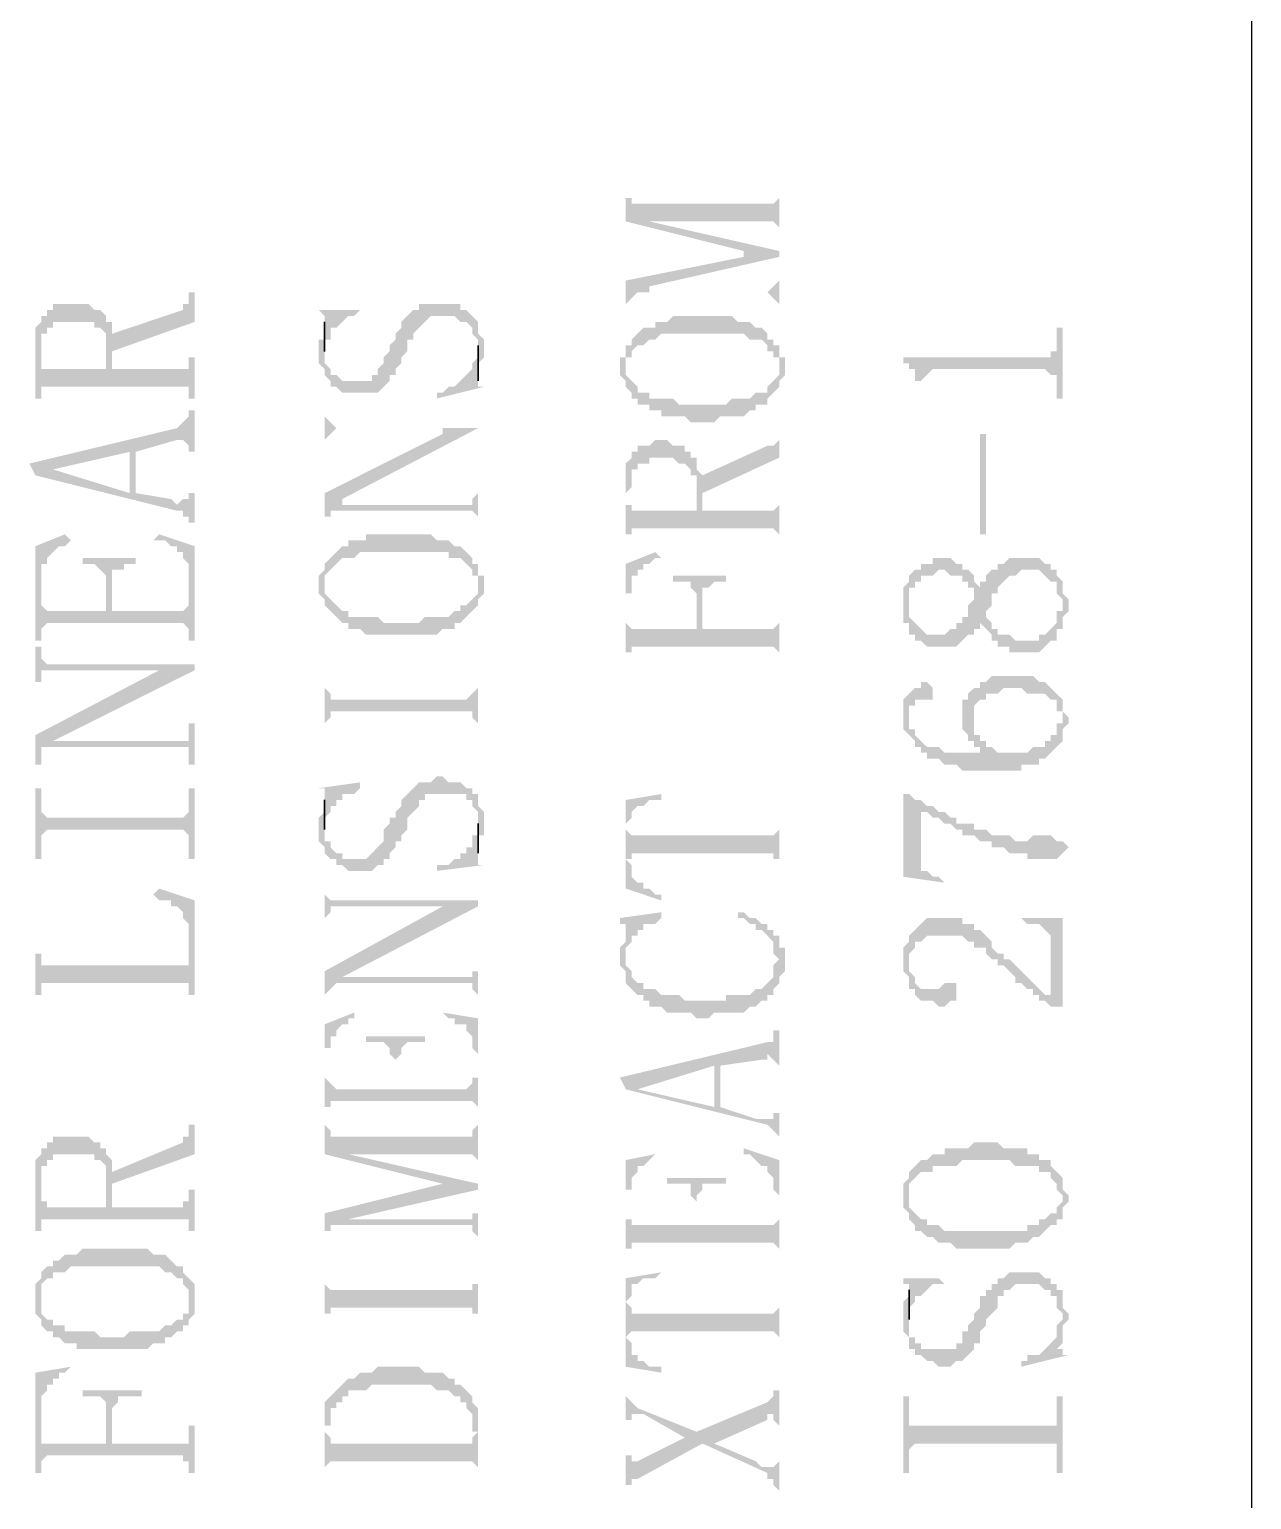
# Model space of a CAD drawing. Header units: millimetres. Extents: x 7018 to 13530, y 4187 to 5692.
# Drawn here: x 12195.03 to 12204.37, y 5157.47 to 5168.71 of the extents above; entities that cross this region are included whole.
import ezdxf

# ---------------------------------------------------------------- set-up
doc = ezdxf.new("R2010")
doc.units = ezdxf.units.MM

msp = doc.modelspace()

# ---------------------------------------------------------------- hatches: boundary and pattern name
at = {"transparency": 33554559}
for points in [[(12199.585, 5167.469), (12199.585, 5167.244), (12200.487, 5167.018), (12200.487, 5166.973), (12200.758, 5166.973), (12200.758, 5167.018), (12199.765, 5167.244), (12199.765, 5167.244), (12199.675, 5167.379), (12199.63, 5167.379), (12199.63, 5167.424), (12199.585, 5167.424)], [(12199.675, 5167.379), (12199.765, 5167.244), (12200.713, 5167.244), (12200.758, 5167.198), (12200.758, 5167.153), (12200.758, 5167.469), (12200.758, 5167.424), (12200.758, 5167.424), (12200.713, 5167.379), (12200.668, 5167.379)], [(12199.585, 5166.792), (12199.585, 5166.612), (12199.585, 5166.612), (12199.63, 5166.657), (12199.63, 5166.657), (12199.675, 5166.702), (12199.765, 5166.747), (12200.758, 5166.973), (12200.487, 5166.973)], [(12195.658, 5166.386), (12195.658, 5166.251), (12196.29, 5166.476), (12196.29, 5166.702), (12196.245, 5166.702), (12196.245, 5166.657), (12196.245, 5166.612), (12196.2, 5166.612), (12196.2, 5166.567)], [(12199.675, 5166.702), (12200.668, 5166.702), (12200.713, 5166.657), (12200.713, 5166.657), (12200.758, 5166.612), (12200.758, 5166.792), (12200.758, 5166.792), (12200.713, 5166.747), (12200.713, 5166.747), (12200.668, 5166.702), (12199.765, 5166.702), (12199.765, 5166.747)], [(12195.072, 5166.296), (12195.072, 5165.89), (12195.117, 5165.89), (12195.117, 5166.296), (12195.117, 5166.386), (12195.162, 5166.386), (12195.162, 5166.431), (12195.207, 5166.431), (12195.207, 5166.476), (12195.523, 5166.476), (12195.523, 5166.431), (12195.568, 5166.431), (12195.613, 5166.386), (12195.613, 5166.341), (12195.613, 5166.115), (12195.658, 5166.476), (12195.613, 5166.476), (12195.613, 5166.521), (12195.568, 5166.567), (12195.523, 5166.567), (12195.478, 5166.612), (12195.207, 5166.612), (12195.207, 5166.567), (12195.162, 5166.567), (12195.162, 5166.521), (12195.117, 5166.521), (12195.117, 5166.476), (12195.117, 5166.476), (12195.072, 5166.431), (12195.072, 5166.386), (12195.072, 5166.341)], [(12197.238, 5166.251), (12197.238, 5166.16), (12197.238, 5166.16), (12197.283, 5166.115), (12197.283, 5166.07), (12197.283, 5166.07), (12197.328, 5166.025), (12197.328, 5165.98), (12197.373, 5165.98), (12197.418, 5165.935), (12197.689, 5165.935), (12197.734, 5165.98), (12197.734, 5165.98), (12197.779, 5166.025), (12197.779, 5166.07), (12197.825, 5166.07), (12197.825, 5166.115), (12197.87, 5166.16), (12197.87, 5166.205), (12197.915, 5166.251), (12197.915, 5166.341), (12197.96, 5166.341), (12197.96, 5166.386), (12198.005, 5166.431), (12198.005, 5166.431), (12198.05, 5166.476), (12198.05, 5166.476), (12198.095, 5166.521), (12198.276, 5166.521), (12198.321, 5166.476), (12198.366, 5166.476), (12198.411, 5166.431), (12198.411, 5166.386), (12198.456, 5166.341), (12198.456, 5166.115), (12198.456, 5166.16), (12198.456, 5166.16), (12198.502, 5166.205), (12198.502, 5166.296), (12198.502, 5166.341), (12198.502, 5166.341), (12198.456, 5166.386), (12198.456, 5166.476), (12198.456, 5166.476), (12198.411, 5166.521), (12198.411, 5166.521), (12198.366, 5166.567), (12198.321, 5166.567), (12198.321, 5166.612), (12198.005, 5166.612), (12198.005, 5166.567), (12197.96, 5166.567), (12197.915, 5166.521), (12197.915, 5166.521), (12197.87, 5166.476), (12197.87, 5166.431), (12197.87, 5166.431), (12197.825, 5166.386), (12197.825, 5166.341), (12197.779, 5166.296), (12197.779, 5166.251), (12197.734, 5166.205), (12197.734, 5166.16), (12197.734, 5166.16), (12197.689, 5166.115), (12197.689, 5166.07), (12197.644, 5166.07), (12197.644, 5166.025), (12197.418, 5166.025), (12197.373, 5166.07), (12197.328, 5166.07), (12197.328, 5166.115), (12197.328, 5166.115), (12197.283, 5166.16), (12197.283, 5166.431), (12197.283, 5166.341), (12197.238, 5166.341), (12197.238, 5166.296)], [(12195.117, 5165.935), (12195.117, 5165.98), (12196.245, 5165.98), (12196.245, 5165.89), (12196.29, 5165.89), (12196.29, 5166.205), (12196.245, 5166.205), (12196.245, 5166.16), (12196.245, 5166.115), (12195.658, 5166.115), (12195.658, 5166.386), (12195.658, 5166.476), (12195.613, 5166.115), (12195.117, 5166.115), (12195.117, 5166.251)], [(12197.238, 5166.567), (12197.283, 5166.521), (12197.283, 5166.341), (12197.328, 5166.341), (12197.328, 5166.431), (12197.373, 5166.431), (12197.418, 5166.476), (12197.418, 5166.476), (12197.464, 5166.521), (12197.509, 5166.521), (12197.554, 5166.567), (12197.554, 5166.567)], [(12199.585, 5166.296), (12199.585, 5166.115), (12199.585, 5166.205), (12199.63, 5166.205), (12199.63, 5166.251), (12199.675, 5166.296), (12199.72, 5166.296), (12199.765, 5166.341), (12199.81, 5166.341), (12199.856, 5166.386), (12200.487, 5166.386), (12200.533, 5166.341), (12200.623, 5166.341), (12200.668, 5166.296), (12200.668, 5166.251), (12200.713, 5166.251), (12200.713, 5166.205), (12200.758, 5166.205), (12200.758, 5166.115), (12200.758, 5166.296), (12200.713, 5166.296), (12200.713, 5166.341), (12200.668, 5166.341), (12200.668, 5166.386), (12200.623, 5166.431), (12200.578, 5166.431), (12200.533, 5166.476), (12200.442, 5166.476), (12200.397, 5166.521), (12199.946, 5166.521), (12199.901, 5166.476), (12199.81, 5166.476), (12199.81, 5166.431), (12199.72, 5166.431), (12199.675, 5166.386), (12199.675, 5166.386), (12199.63, 5166.341), (12199.63, 5166.296)], [(12201.706, 5166.205), (12201.706, 5166.16), (12201.751, 5166.16), (12201.751, 5166.115), (12201.796, 5166.115), (12201.796, 5166.025), (12201.841, 5166.025), (12201.841, 5165.89), (12201.841, 5166.025), (12201.887, 5166.07), (12201.887, 5166.07), (12201.932, 5166.115), (12202.789, 5166.115), (12202.834, 5166.07), (12202.879, 5166.07), (12202.879, 5166.025), (12202.879, 5165.89), (12202.925, 5165.89), (12202.925, 5166.431), (12202.879, 5166.431), (12202.879, 5166.296), (12202.879, 5166.251), (12202.834, 5166.251), (12202.834, 5166.205), (12202.789, 5166.205)], [(12199.54, 5166.115), (12199.54, 5166.07), (12199.54, 5166.07), (12199.585, 5166.025), (12199.585, 5165.98), (12199.585, 5165.98), (12199.63, 5165.935), (12199.63, 5165.89), (12199.675, 5165.89), (12199.675, 5165.844), (12199.765, 5165.844), (12199.765, 5165.799), (12199.856, 5165.799), (12199.856, 5165.754), (12200.036, 5165.754), (12200.081, 5165.709), (12200.262, 5165.709), (12200.307, 5165.754), (12200.487, 5165.754), (12200.533, 5165.799), (12200.578, 5165.799), (12200.578, 5165.844), (12200.668, 5165.844), (12200.668, 5165.89), (12200.713, 5165.935), (12200.713, 5165.935), (12200.758, 5165.98), (12200.758, 5166.025), (12200.803, 5166.07), (12200.803, 5166.205), (12200.758, 5166.205), (12200.758, 5166.296), (12200.758, 5166.115), (12200.758, 5166.07), (12200.758, 5166.07), (12200.713, 5166.025), (12200.713, 5166.025), (12200.668, 5165.98), (12200.668, 5165.935), (12200.578, 5165.935), (12200.533, 5165.89), (12200.397, 5165.89), (12200.352, 5165.844), (12199.991, 5165.844), (12199.946, 5165.89), (12199.765, 5165.89), (12199.765, 5165.935), (12199.675, 5165.935), (12199.675, 5165.98), (12199.63, 5166.025), (12199.63, 5166.025), (12199.585, 5166.07), (12199.585, 5166.115), (12199.585, 5166.296), (12199.585, 5166.205), (12199.54, 5166.205), (12199.54, 5166.16)], [(12198.141, 5165.935), (12198.141, 5165.89), (12198.502, 5165.98), (12198.456, 5165.98), (12198.456, 5166.025), (12198.456, 5166.205), (12198.411, 5166.16), (12198.411, 5166.115), (12198.366, 5166.07), (12198.366, 5166.07), (12198.321, 5166.025), (12198.321, 5166.025), (12198.276, 5165.98), (12198.231, 5165.98), (12198.186, 5165.935)], [(12195.026, 5165.393), (12195.072, 5165.303), (12195.207, 5165.348), (12195.794, 5165.483), (12195.794, 5165.167), (12195.839, 5165.483), (12196.155, 5165.574), (12196.2, 5165.574), (12196.245, 5165.529), (12196.245, 5165.483), (12196.29, 5165.483), (12196.29, 5165.799), (12196.245, 5165.799), (12196.245, 5165.754), (12196.245, 5165.754), (12196.2, 5165.709), (12196.2, 5165.709), (12196.155, 5165.664)], [(12197.283, 5165.799), (12197.283, 5165.529), (12197.283, 5165.574), (12197.328, 5165.619), (12197.328, 5165.619), (12197.373, 5165.664), (12198.186, 5165.664), (12198.186, 5165.619), (12198.456, 5165.664), (12197.373, 5165.664), (12197.328, 5165.709), (12197.328, 5165.709), (12197.283, 5165.754)], [(12197.283, 5165.167), (12197.283, 5164.942), (12197.283, 5164.987), (12197.328, 5164.987), (12197.328, 5165.032), (12197.373, 5165.032), (12197.418, 5165.122), (12198.456, 5165.664), (12198.186, 5165.619)], [(12200.171, 5165.303), (12200.171, 5165.167), (12200.758, 5165.438), (12200.758, 5165.619), (12200.758, 5165.574), (12200.758, 5165.574), (12200.713, 5165.529), (12200.668, 5165.529)], [(12202.338, 5164.852), (12202.338, 5165.619), (12202.293, 5165.619), (12202.293, 5164.852)], [(12195.072, 5165.303), (12196.155, 5165.032), (12196.2, 5165.032), (12196.2, 5164.987), (12196.245, 5164.987), (12196.245, 5164.942), (12196.29, 5164.942), (12196.29, 5165.167), (12196.245, 5165.167), (12196.245, 5165.122), (12196.2, 5165.122), (12196.155, 5165.077), (12196.155, 5165.077), (12196.11, 5165.122), (12195.839, 5165.167), (12195.839, 5165.483), (12195.794, 5165.167), (12195.207, 5165.348), (12195.207, 5165.348)], [(12199.585, 5165.213), (12199.585, 5164.806), (12199.585, 5165.167), (12199.63, 5165.213), (12199.63, 5165.303), (12199.63, 5165.348), (12199.675, 5165.348), (12199.675, 5165.393), (12199.765, 5165.393), (12199.765, 5165.438), (12199.946, 5165.438), (12199.991, 5165.393), (12200.036, 5165.393), (12200.081, 5165.348), (12200.081, 5165.303), (12200.126, 5165.303), (12200.126, 5165.032), (12200.126, 5165.438), (12200.081, 5165.438), (12200.081, 5165.483), (12200.036, 5165.483), (12200.036, 5165.529), (12199.946, 5165.529), (12199.901, 5165.574), (12199.81, 5165.574), (12199.765, 5165.529), (12199.675, 5165.529), (12199.675, 5165.483), (12199.63, 5165.483), (12199.63, 5165.438), (12199.63, 5165.438), (12199.585, 5165.393), (12199.585, 5165.348), (12199.585, 5165.258)], [(12199.585, 5164.852), (12199.63, 5164.852), (12199.63, 5164.897), (12200.713, 5164.897), (12200.758, 5164.852), (12200.758, 5164.806), (12200.758, 5165.122), (12200.758, 5165.077), (12200.758, 5165.077), (12200.713, 5165.032), (12200.171, 5165.032), (12200.171, 5165.303), (12200.171, 5165.303), (12200.126, 5165.348), (12200.126, 5165.393), (12200.126, 5165.032), (12199.63, 5165.032), (12199.63, 5165.077), (12199.585, 5165.077), (12199.585, 5165.167)], [(12197.373, 5165.032), (12198.411, 5165.032), (12198.456, 5164.987), (12198.456, 5164.942), (12198.456, 5165.213), (12198.456, 5165.167), (12198.411, 5165.122), (12198.411, 5165.077), (12197.418, 5165.077), (12197.418, 5165.122)], [(12195.072, 5164.761), (12195.072, 5164.039), (12195.117, 5164.039), (12195.117, 5164.536), (12195.117, 5164.626), (12195.162, 5164.626), (12195.162, 5164.671), (12195.162, 5164.671), (12195.207, 5164.716), (12195.207, 5164.716), (12195.252, 5164.761), (12195.297, 5164.761), (12195.342, 5164.806), (12195.297, 5164.852)], [(12195.974, 5164.806), (12196.064, 5164.806), (12196.11, 5164.761), (12196.155, 5164.761), (12196.155, 5164.716), (12196.2, 5164.716), (12196.2, 5164.671), (12196.2, 5164.671), (12196.245, 5164.626), (12196.245, 5164.536), (12196.245, 5164.039), (12196.29, 5164.039), (12196.29, 5164.761), (12196.019, 5164.852)], [(12197.283, 5164.626), (12197.283, 5164.445), (12197.283, 5164.536), (12197.328, 5164.581), (12197.328, 5164.581), (12197.373, 5164.626), (12197.373, 5164.626), (12197.418, 5164.671), (12197.509, 5164.671), (12197.554, 5164.716), (12198.231, 5164.716), (12198.231, 5164.671), (12198.321, 5164.671), (12198.366, 5164.626), (12198.366, 5164.626), (12198.411, 5164.581), (12198.411, 5164.536), (12198.456, 5164.536), (12198.456, 5164.445), (12198.456, 5164.626), (12198.411, 5164.626), (12198.411, 5164.671), (12198.366, 5164.716), (12198.366, 5164.716), (12198.321, 5164.761), (12198.276, 5164.761), (12198.231, 5164.806), (12198.141, 5164.806), (12198.095, 5164.852), (12197.599, 5164.852), (12197.599, 5164.806), (12197.464, 5164.806), (12197.464, 5164.761), (12197.418, 5164.761), (12197.373, 5164.716), (12197.373, 5164.716), (12197.328, 5164.671), (12197.328, 5164.671)], [(12199.585, 5164.626), (12199.585, 5163.904), (12199.585, 5164.4), (12199.63, 5164.4), (12199.63, 5164.536), (12199.675, 5164.536), (12199.675, 5164.581), (12199.72, 5164.581), (12199.72, 5164.626), (12199.765, 5164.626), (12199.81, 5164.671), (12199.856, 5164.671), (12199.81, 5164.716)], [(12195.433, 5164.671), (12195.433, 5164.626), (12195.523, 5164.626), (12195.568, 5164.581), (12195.568, 5164.581), (12195.613, 5164.536), (12195.613, 5164.265), (12195.658, 5164.49), (12195.658, 5164.581), (12195.749, 5164.581), (12195.749, 5164.626), (12195.839, 5164.626), (12195.839, 5164.671)], [(12197.238, 5164.445), (12197.238, 5164.4), (12197.283, 5164.355), (12197.283, 5164.31), (12197.328, 5164.265), (12197.328, 5164.265), (12197.373, 5164.22), (12197.373, 5164.22), (12197.418, 5164.175), (12197.464, 5164.175), (12197.464, 5164.129), (12197.554, 5164.129), (12197.599, 5164.084), (12198.141, 5164.084), (12198.186, 5164.129), (12198.276, 5164.129), (12198.276, 5164.175), (12198.321, 5164.175), (12198.366, 5164.22), (12198.366, 5164.22), (12198.411, 5164.265), (12198.411, 5164.265), (12198.456, 5164.31), (12198.456, 5164.355), (12198.456, 5164.355), (12198.502, 5164.4), (12198.502, 5164.445), (12198.502, 5164.536), (12198.456, 5164.536), (12198.456, 5164.626), (12198.456, 5164.445), (12198.456, 5164.4), (12198.411, 5164.355), (12198.411, 5164.355), (12198.366, 5164.31), (12198.321, 5164.31), (12198.321, 5164.265), (12198.276, 5164.265), (12198.231, 5164.22), (12198.05, 5164.22), (12198.005, 5164.175), (12197.734, 5164.175), (12197.689, 5164.22), (12197.464, 5164.22), (12197.464, 5164.265), (12197.418, 5164.265), (12197.373, 5164.31), (12197.373, 5164.31), (12197.328, 5164.355), (12197.328, 5164.355), (12197.283, 5164.4), (12197.283, 5164.445), (12197.283, 5164.626), (12197.283, 5164.581), (12197.283, 5164.581), (12197.238, 5164.536), (12197.238, 5164.49)], [(12201.706, 5164.31), (12201.706, 5164.175), (12201.751, 5164.175), (12201.751, 5164.084), (12201.796, 5164.084), (12201.796, 5164.039), (12201.841, 5164.039), (12201.887, 5163.994), (12202.112, 5163.994), (12202.157, 5164.039), (12202.157, 5164.039), (12202.202, 5164.084), (12202.248, 5164.084), (12202.248, 5164.129), (12202.293, 5164.129), (12202.293, 5164.175), (12202.293, 5164.175), (12202.338, 5164.129), (12202.338, 5164.265), (12202.338, 5164.265), (12202.383, 5164.31), (12202.383, 5164.4), (12202.428, 5164.4), (12202.428, 5164.445), (12202.473, 5164.49), (12202.473, 5164.49), (12202.518, 5164.536), (12202.563, 5164.536), (12202.609, 5164.581), (12202.744, 5164.581), (12202.789, 5164.536), (12202.789, 5164.536), (12202.834, 5164.49), (12202.879, 5164.49), (12202.879, 5164.445), (12202.879, 5164.4), (12202.925, 5164.355), (12202.925, 5164.129), (12202.925, 5164.22), (12202.925, 5164.22), (12202.97, 5164.265), (12202.97, 5164.355), (12202.925, 5164.4), (12202.925, 5164.445), (12202.925, 5164.49), (12202.879, 5164.536), (12202.879, 5164.581), (12202.834, 5164.581), (12202.834, 5164.626), (12202.789, 5164.626), (12202.744, 5164.671), (12202.518, 5164.671), (12202.473, 5164.626), (12202.428, 5164.626), (12202.428, 5164.581), (12202.383, 5164.581), (12202.338, 5164.536), (12202.338, 5164.49), (12202.293, 5164.49), (12202.293, 5164.445), (12202.293, 5164.445), (12202.248, 5164.49), (12202.248, 5164.4), (12202.248, 5164.355), (12202.202, 5164.31), (12202.202, 5164.22), (12202.157, 5164.22), (12202.157, 5164.175), (12202.112, 5164.175), (12202.112, 5164.129), (12202.067, 5164.129), (12202.022, 5164.084), (12201.887, 5164.084), (12201.841, 5164.129), (12201.841, 5164.129), (12201.796, 5164.175), (12201.796, 5164.175), (12201.751, 5164.22), (12201.751, 5164.265), (12201.751, 5164.49), (12201.751, 5164.49), (12201.706, 5164.445), (12201.706, 5164.355)], [(12201.751, 5164.49), (12201.751, 5164.31), (12201.751, 5164.445), (12201.796, 5164.445), (12201.796, 5164.49), (12201.841, 5164.49), (12201.841, 5164.536), (12201.932, 5164.536), (12201.977, 5164.581), (12202.022, 5164.581), (12202.067, 5164.536), (12202.157, 5164.536), (12202.157, 5164.49), (12202.202, 5164.49), (12202.202, 5164.445), (12202.248, 5164.445), (12202.248, 5164.4), (12202.248, 5164.49), (12202.248, 5164.536), (12202.202, 5164.581), (12202.157, 5164.581), (12202.157, 5164.626), (12202.112, 5164.626), (12202.067, 5164.671), (12201.932, 5164.671), (12201.932, 5164.626), (12201.841, 5164.626), (12201.841, 5164.581), (12201.796, 5164.581), (12201.751, 5164.536)], [(12195.117, 5164.084), (12195.117, 5164.129), (12195.117, 5164.129), (12195.162, 5164.175), (12196.2, 5164.175), (12196.245, 5164.129), (12196.245, 5164.084), (12196.245, 5164.355), (12196.245, 5164.31), (12196.245, 5164.31), (12196.2, 5164.265), (12195.658, 5164.265), (12195.658, 5164.49), (12195.613, 5164.265), (12195.162, 5164.265), (12195.117, 5164.31), (12195.117, 5164.536)], [(12199.946, 5164.536), (12199.946, 5164.49), (12200.081, 5164.49), (12200.081, 5164.445), (12200.081, 5164.445), (12200.126, 5164.4), (12200.126, 5164.129), (12200.171, 5164.355), (12200.171, 5164.445), (12200.217, 5164.445), (12200.262, 5164.49), (12200.352, 5164.49), (12200.352, 5164.536)], [(12199.585, 5163.949), (12199.63, 5163.949), (12199.63, 5163.994), (12200.713, 5163.994), (12200.758, 5163.949), (12200.758, 5163.904), (12200.758, 5164.22), (12200.758, 5164.175), (12200.758, 5164.175), (12200.713, 5164.129), (12200.171, 5164.129), (12200.171, 5164.355), (12200.126, 5164.129), (12199.63, 5164.129), (12199.585, 5164.175), (12199.585, 5164.355)], [(12202.338, 5164.129), (12202.338, 5164.129), (12202.383, 5164.084), (12202.383, 5164.039), (12202.428, 5164.039), (12202.428, 5163.994), (12202.518, 5163.994), (12202.518, 5163.949), (12202.744, 5163.949), (12202.789, 5163.994), (12202.789, 5163.994), (12202.834, 5164.039), (12202.879, 5164.039), (12202.879, 5164.129), (12202.925, 5164.129), (12202.925, 5164.31), (12202.925, 5164.265), (12202.879, 5164.265), (12202.879, 5164.175), (12202.879, 5164.175), (12202.834, 5164.129), (12202.834, 5164.129), (12202.789, 5164.084), (12202.744, 5164.084), (12202.744, 5164.039), (12202.563, 5164.039), (12202.518, 5164.084), (12202.428, 5164.084), (12202.428, 5164.129), (12202.383, 5164.129), (12202.383, 5164.175), (12202.338, 5164.22), (12202.338, 5164.22)], [(12195.072, 5163.994), (12195.072, 5163.723), (12195.117, 5163.723), (12195.117, 5163.768), (12195.117, 5163.813), (12196.29, 5163.813), (12196.29, 5163.859), (12195.162, 5163.859), (12195.117, 5163.904), (12195.117, 5163.994)], [(12195.072, 5163.317), (12195.072, 5163.091), (12195.117, 5163.091), (12195.117, 5163.227), (12195.162, 5163.227), (12195.207, 5163.272), (12196.29, 5163.813), (12196.019, 5163.813)], [(12197.283, 5163.813), (12197.283, 5163.272), (12197.283, 5163.407), (12197.328, 5163.452), (12197.328, 5163.498), (12198.411, 5163.498), (12198.411, 5163.452), (12198.411, 5163.452), (12198.456, 5163.407), (12198.456, 5163.272), (12198.456, 5163.813), (12198.456, 5163.678), (12198.411, 5163.633), (12198.411, 5163.633), (12198.366, 5163.588), (12197.328, 5163.588), (12197.328, 5163.633), (12197.328, 5163.633), (12197.283, 5163.678)], [(12201.751, 5163.633), (12201.751, 5163.452), (12201.751, 5163.543), (12201.796, 5163.543), (12201.796, 5163.588), (12201.932, 5163.588), (12201.932, 5163.678), (12201.932, 5163.678), (12201.887, 5163.723), (12201.841, 5163.723), (12201.841, 5163.678), (12201.796, 5163.678)], [(12202.157, 5163.452), (12202.157, 5163.362), (12202.202, 5163.317), (12202.202, 5163.272), (12202.248, 5163.272), (12202.248, 5163.498), (12202.248, 5163.543), (12202.293, 5163.588), (12202.338, 5163.588), (12202.338, 5163.633), (12202.428, 5163.633), (12202.473, 5163.678), (12202.609, 5163.678), (12202.654, 5163.633), (12202.789, 5163.633), (12202.834, 5163.588), (12202.879, 5163.588), (12202.879, 5163.498), (12202.925, 5163.498), (12202.925, 5163.272), (12202.925, 5163.362), (12202.97, 5163.407), (12202.97, 5163.452), (12202.97, 5163.452), (12202.925, 5163.498), (12202.925, 5163.543), (12202.925, 5163.588), (12202.879, 5163.633), (12202.879, 5163.633), (12202.834, 5163.678), (12202.834, 5163.678), (12202.789, 5163.723), (12202.744, 5163.723), (12202.699, 5163.768), (12202.383, 5163.768), (12202.338, 5163.723), (12202.293, 5163.723), (12202.293, 5163.678), (12202.248, 5163.678), (12202.202, 5163.633), (12202.202, 5163.588), (12202.157, 5163.588), (12202.157, 5163.498)], [(12201.706, 5163.498), (12201.706, 5163.407), (12201.706, 5163.362), (12201.751, 5163.317), (12201.751, 5163.317), (12201.796, 5163.272), (12201.796, 5163.227), (12201.841, 5163.227), (12201.841, 5163.182), (12201.887, 5163.182), (12201.887, 5163.137), (12201.977, 5163.137), (12202.022, 5163.091), (12202.112, 5163.091), (12202.157, 5163.046), (12202.609, 5163.046), (12202.609, 5163.091), (12202.744, 5163.091), (12202.744, 5163.137), (12202.789, 5163.137), (12202.834, 5163.182), (12202.834, 5163.182), (12202.879, 5163.227), (12202.879, 5163.227), (12202.925, 5163.272), (12202.925, 5163.452), (12202.925, 5163.407), (12202.879, 5163.407), (12202.879, 5163.317), (12202.834, 5163.317), (12202.834, 5163.272), (12202.789, 5163.272), (12202.789, 5163.227), (12202.699, 5163.227), (12202.654, 5163.182), (12202.428, 5163.182), (12202.383, 5163.227), (12202.338, 5163.182), (12202.022, 5163.182), (12201.977, 5163.227), (12201.887, 5163.227), (12201.841, 5163.272), (12201.841, 5163.272), (12201.796, 5163.317), (12201.796, 5163.362), (12201.751, 5163.362), (12201.751, 5163.452), (12201.751, 5163.633), (12201.706, 5163.588), (12201.706, 5163.543), (12201.706, 5163.543)], [(12202.248, 5163.272), (12202.248, 5163.227), (12202.293, 5163.227), (12202.293, 5163.182), (12202.338, 5163.182), (12202.383, 5163.227), (12202.338, 5163.227), (12202.338, 5163.272), (12202.293, 5163.272), (12202.293, 5163.317), (12202.248, 5163.317), (12202.248, 5163.362), (12202.248, 5163.452)], [(12195.162, 5163.227), (12196.245, 5163.227), (12196.245, 5163.182), (12196.245, 5163.091), (12196.29, 5163.091), (12196.29, 5163.407), (12196.245, 5163.407), (12196.245, 5163.317), (12196.245, 5163.272), (12195.207, 5163.272)], [(12197.238, 5162.595), (12197.238, 5162.505), (12197.283, 5162.46), (12197.283, 5162.414), (12197.328, 5162.369), (12197.373, 5162.369), (12197.373, 5162.324), (12197.418, 5162.324), (12197.464, 5162.279), (12197.644, 5162.279), (12197.689, 5162.324), (12197.734, 5162.324), (12197.734, 5162.369), (12197.779, 5162.369), (12197.779, 5162.414), (12197.779, 5162.414), (12197.825, 5162.46), (12197.825, 5162.505), (12197.87, 5162.505), (12197.87, 5162.55), (12197.915, 5162.595), (12197.915, 5162.685), (12197.96, 5162.73), (12197.96, 5162.73), (12198.005, 5162.775), (12198.005, 5162.821), (12198.05, 5162.821), (12198.05, 5162.866), (12198.366, 5162.866), (12198.366, 5162.821), (12198.411, 5162.821), (12198.411, 5162.775), (12198.411, 5162.775), (12198.456, 5162.73), (12198.456, 5162.46), (12198.456, 5162.55), (12198.502, 5162.55), (12198.502, 5162.64), (12198.502, 5162.73), (12198.456, 5162.775), (12198.456, 5162.866), (12198.411, 5162.866), (12198.411, 5162.911), (12198.366, 5162.911), (12198.321, 5162.956), (12198.231, 5162.956), (12198.186, 5163.001), (12198.141, 5163.001), (12198.095, 5162.956), (12198.005, 5162.956), (12197.96, 5162.911), (12197.96, 5162.911), (12197.915, 5162.866), (12197.915, 5162.866), (12197.87, 5162.821), (12197.87, 5162.775), (12197.825, 5162.73), (12197.825, 5162.685), (12197.779, 5162.685), (12197.779, 5162.64), (12197.734, 5162.595), (12197.734, 5162.505), (12197.689, 5162.46), (12197.689, 5162.46), (12197.644, 5162.414), (12197.644, 5162.414), (12197.599, 5162.369), (12197.418, 5162.369), (12197.418, 5162.414), (12197.373, 5162.414), (12197.328, 5162.46), (12197.328, 5162.505), (12197.283, 5162.505), (12197.283, 5162.775), (12197.283, 5162.73), (12197.283, 5162.73), (12197.238, 5162.685), (12197.238, 5162.64)], [(12195.072, 5162.911), (12195.072, 5162.369), (12195.117, 5162.369), (12195.117, 5162.55), (12195.117, 5162.55), (12195.162, 5162.595), (12196.2, 5162.595), (12196.245, 5162.55), (12196.245, 5162.369), (12196.29, 5162.369), (12196.29, 5162.911), (12196.245, 5162.911), (12196.245, 5162.73), (12196.245, 5162.73), (12196.2, 5162.685), (12195.162, 5162.685), (12195.117, 5162.73), (12195.117, 5162.911)], [(12197.238, 5162.911), (12197.283, 5162.911), (12197.283, 5162.866), (12197.283, 5162.685), (12197.328, 5162.73), (12197.328, 5162.775), (12197.373, 5162.775), (12197.373, 5162.821), (12197.418, 5162.821), (12197.418, 5162.866), (12197.509, 5162.866), (12197.554, 5162.911), (12197.554, 5162.956)], [(12199.585, 5162.821), (12199.585, 5162.595), (12199.585, 5162.64), (12199.63, 5162.685), (12199.63, 5162.73), (12199.63, 5162.73), (12199.675, 5162.775), (12199.72, 5162.775), (12199.765, 5162.821), (12199.856, 5162.821), (12199.856, 5162.866)], [(12199.585, 5162.821), (12199.585, 5162.144), (12199.856, 5162.053), (12199.856, 5162.098), (12199.81, 5162.098), (12199.765, 5162.144), (12199.72, 5162.144), (12199.72, 5162.189), (12199.675, 5162.189), (12199.63, 5162.234), (12199.63, 5162.324), (12199.585, 5162.369), (12199.585, 5162.595)], [(12201.706, 5162.866), (12201.706, 5162.234), (12202.022, 5162.189), (12202.022, 5162.189), (12201.977, 5162.234), (12201.932, 5162.234), (12201.887, 5162.279), (12201.841, 5162.279), (12201.841, 5162.775), (12201.796, 5162.821), (12201.751, 5162.866)], [(12201.796, 5162.821), (12201.841, 5162.775), (12201.841, 5162.73), (12201.887, 5162.73), (12201.932, 5162.685), (12201.977, 5162.685), (12202.022, 5162.64), (12202.067, 5162.64), (12202.112, 5162.595), (12202.157, 5162.595), (12202.157, 5162.55), (12202.248, 5162.55), (12202.293, 5162.505), (12202.383, 5162.505), (12202.383, 5162.46), (12202.473, 5162.46), (12202.518, 5162.414), (12202.654, 5162.414), (12202.654, 5162.369), (12202.879, 5162.369), (12202.925, 5162.414), (12202.925, 5162.414), (12202.97, 5162.46), (12202.925, 5162.505), (12202.879, 5162.505), (12202.834, 5162.55), (12202.699, 5162.55), (12202.654, 5162.505), (12202.563, 5162.505), (12202.518, 5162.55), (12202.383, 5162.55), (12202.338, 5162.595), (12202.248, 5162.595), (12202.248, 5162.64), (12202.112, 5162.64), (12202.112, 5162.685), (12202.067, 5162.685), (12202.022, 5162.73), (12201.977, 5162.73), (12201.932, 5162.775), (12201.887, 5162.775), (12201.841, 5162.821)], [(12198.141, 5162.324), (12198.141, 5162.279), (12198.502, 5162.324), (12198.456, 5162.324), (12198.456, 5162.369), (12198.456, 5162.55), (12198.411, 5162.55), (12198.411, 5162.46), (12198.366, 5162.46), (12198.366, 5162.414), (12198.321, 5162.414), (12198.321, 5162.369), (12198.276, 5162.369), (12198.231, 5162.324), (12198.186, 5162.324)], [(12199.585, 5162.595), (12199.585, 5162.369), (12199.63, 5162.369), (12199.63, 5162.414), (12200.713, 5162.414), (12200.713, 5162.369), (12200.758, 5162.369), (12200.758, 5162.279), (12200.758, 5162.64), (12200.758, 5162.595), (12200.758, 5162.595), (12200.713, 5162.55), (12199.63, 5162.55)], [(12195.974, 5162.098), (12195.974, 5162.098), (12196.019, 5162.053), (12196.11, 5162.053), (12196.11, 5162.008), (12196.155, 5162.008), (12196.2, 5161.963), (12196.2, 5161.918), (12196.245, 5161.873), (12196.245, 5161.828), (12196.245, 5161.331), (12196.29, 5161.331), (12196.29, 5162.053), (12196.019, 5162.144)], [(12197.283, 5162.189), (12197.283, 5161.873), (12197.283, 5161.918), (12197.328, 5161.963), (12197.328, 5162.008), (12198.456, 5162.008), (12198.456, 5162.053), (12197.328, 5162.053), (12197.283, 5162.098)], [(12197.283, 5161.512), (12197.283, 5161.286), (12197.283, 5161.331), (12197.328, 5161.376), (12197.328, 5161.376), (12197.373, 5161.421), (12197.418, 5161.467), (12198.456, 5162.008), (12198.186, 5162.008)], [(12199.54, 5161.918), (12199.54, 5161.873), (12199.585, 5161.873), (12199.585, 5161.467), (12199.585, 5161.692), (12199.63, 5161.737), (12199.63, 5161.783), (12199.675, 5161.783), (12199.675, 5161.828), (12199.72, 5161.828), (12199.72, 5161.873), (12199.81, 5161.873), (12199.856, 5161.918), (12199.856, 5161.963)], [(12200.442, 5161.918), (12200.487, 5161.918), (12200.533, 5161.873), (12200.578, 5161.873), (12200.578, 5161.828), (12200.623, 5161.828), (12200.668, 5161.783), (12200.668, 5161.783), (12200.713, 5161.737), (12200.713, 5161.692), (12200.713, 5161.647), (12200.758, 5161.602), (12200.758, 5161.783), (12200.713, 5161.783), (12200.713, 5161.828), (12200.668, 5161.828), (12200.668, 5161.873), (12200.623, 5161.873), (12200.578, 5161.918), (12200.533, 5161.918), (12200.487, 5161.963), (12200.442, 5161.963)], [(12201.706, 5161.602), (12201.706, 5161.512), (12201.706, 5161.512), (12201.751, 5161.467), (12201.751, 5161.421), (12201.751, 5161.647), (12201.751, 5161.647), (12201.796, 5161.692), (12201.796, 5161.737), (12201.841, 5161.737), (12201.887, 5161.783), (12202.157, 5161.783), (12202.202, 5161.737), (12202.248, 5161.737), (12202.248, 5161.692), (12202.338, 5161.692), (12202.338, 5161.647), (12202.383, 5161.602), (12202.428, 5161.602), (12202.428, 5161.557), (12202.473, 5161.557), (12202.518, 5161.512), (12202.518, 5161.512), (12202.563, 5161.467), (12202.563, 5161.421), (12202.609, 5161.421), (12202.654, 5161.376), (12202.699, 5161.376), (12202.699, 5161.331), (12202.744, 5161.331), (12202.744, 5161.286), (12202.789, 5161.286), (12202.834, 5161.241), (12202.834, 5161.331), (12202.789, 5161.331), (12202.744, 5161.376), (12202.744, 5161.376), (12202.699, 5161.421), (12202.654, 5161.467), (12202.654, 5161.467), (12202.609, 5161.512), (12202.609, 5161.512), (12202.563, 5161.557), (12202.563, 5161.557), (12202.518, 5161.602), (12202.473, 5161.602), (12202.473, 5161.647), (12202.428, 5161.647), (12202.383, 5161.692), (12202.383, 5161.737), (12202.338, 5161.783), (12202.338, 5161.783), (12202.293, 5161.828), (12202.248, 5161.828), (12202.248, 5161.873), (12202.157, 5161.873), (12202.157, 5161.918), (12201.887, 5161.918), (12201.841, 5161.873), (12201.841, 5161.873), (12201.796, 5161.828), (12201.796, 5161.828), (12201.751, 5161.783), (12201.751, 5161.737), (12201.706, 5161.692), (12201.706, 5161.647)], [(12202.609, 5161.918), (12202.609, 5161.918), (12202.654, 5161.873), (12202.744, 5161.873), (12202.789, 5161.828), (12202.789, 5161.828), (12202.834, 5161.783), (12202.834, 5161.241), (12202.925, 5161.241), (12202.925, 5161.918)], [(12199.54, 5161.647), (12199.54, 5161.602), (12199.54, 5161.557), (12199.585, 5161.512), (12199.585, 5161.467), (12199.585, 5161.828), (12199.585, 5161.783), (12199.585, 5161.737), (12199.54, 5161.692)], [(12199.585, 5161.467), (12199.585, 5161.421), (12199.63, 5161.376), (12199.63, 5161.376), (12199.675, 5161.331), (12199.72, 5161.331), (12199.72, 5161.286), (12199.765, 5161.286), (12199.765, 5161.241), (12199.856, 5161.241), (12199.901, 5161.196), (12200.081, 5161.196), (12200.126, 5161.151), (12200.217, 5161.151), (12200.262, 5161.196), (12200.487, 5161.196), (12200.533, 5161.241), (12200.578, 5161.241), (12200.623, 5161.286), (12200.668, 5161.286), (12200.668, 5161.331), (12200.713, 5161.331), (12200.713, 5161.376), (12200.758, 5161.421), (12200.758, 5161.467), (12200.803, 5161.512), (12200.803, 5161.602), (12200.803, 5161.692), (12200.758, 5161.692), (12200.758, 5161.783), (12200.758, 5161.602), (12200.758, 5161.602), (12200.713, 5161.557), (12200.713, 5161.467), (12200.713, 5161.467), (12200.668, 5161.421), (12200.668, 5161.421), (12200.623, 5161.376), (12200.578, 5161.376), (12200.533, 5161.331), (12200.352, 5161.331), (12200.352, 5161.286), (12200.036, 5161.286), (12199.991, 5161.331), (12199.856, 5161.331), (12199.81, 5161.376), (12199.72, 5161.376), (12199.72, 5161.421), (12199.675, 5161.421), (12199.63, 5161.467), (12199.63, 5161.512), (12199.585, 5161.557), (12199.585, 5161.602)], [(12195.072, 5161.647), (12195.072, 5161.331), (12195.117, 5161.331), (12195.117, 5161.421), (12196.245, 5161.421), (12196.245, 5161.376), (12196.245, 5161.602), (12196.245, 5161.557), (12195.117, 5161.557), (12195.117, 5161.602), (12195.117, 5161.647)], [(12197.373, 5161.421), (12198.411, 5161.421), (12198.411, 5161.376), (12198.411, 5161.376), (12198.456, 5161.331), (12198.456, 5161.286), (12198.456, 5161.557), (12198.456, 5161.512), (12198.411, 5161.512), (12198.411, 5161.467), (12197.418, 5161.467)], [(12201.751, 5161.421), (12201.751, 5161.376), (12201.796, 5161.376), (12201.796, 5161.331), (12201.796, 5161.331), (12201.841, 5161.286), (12201.932, 5161.286), (12201.977, 5161.241), (12202.022, 5161.241), (12202.067, 5161.286), (12202.112, 5161.286), (12202.112, 5161.331), (12202.112, 5161.421), (12202.022, 5161.421), (12201.977, 5161.376), (12201.841, 5161.376), (12201.796, 5161.421), (12201.796, 5161.467), (12201.751, 5161.512), (12201.751, 5161.557)], [(12197.283, 5161.106), (12197.283, 5160.429), (12197.283, 5160.925), (12197.328, 5160.925), (12197.328, 5161.015), (12197.373, 5161.015), (12197.373, 5161.06), (12197.373, 5161.06), (12197.418, 5161.106), (12197.464, 5161.106), (12197.464, 5161.151), (12197.509, 5161.151), (12197.509, 5161.196)], [(12198.186, 5161.196), (12198.186, 5161.196), (12198.231, 5161.151), (12198.276, 5161.151), (12198.276, 5161.106), (12198.366, 5161.106), (12198.366, 5161.06), (12198.366, 5161.06), (12198.411, 5161.015), (12198.411, 5160.97), (12198.411, 5160.925), (12198.456, 5160.88), (12198.456, 5160.429), (12198.456, 5161.151)], [(12197.599, 5161.015), (12197.599, 5160.97), (12197.734, 5160.97), (12197.779, 5160.925), (12197.779, 5160.88), (12197.825, 5160.835), (12197.825, 5160.609), (12197.825, 5160.835), (12197.825, 5160.835), (12197.87, 5160.88), (12197.87, 5160.925), (12197.87, 5160.925), (12197.915, 5160.97), (12198.05, 5160.97), (12198.05, 5161.015)], [(12199.54, 5160.699), (12199.585, 5160.609), (12199.675, 5160.609), (12200.262, 5160.79), (12200.262, 5160.474), (12200.307, 5160.79), (12200.623, 5160.835), (12200.668, 5160.835), (12200.668, 5160.88), (12200.713, 5160.835), (12200.713, 5160.835), (12200.758, 5160.79), (12200.758, 5161.06), (12200.713, 5161.06), (12200.713, 5160.97), (12200.668, 5160.97)], [(12197.283, 5160.474), (12197.328, 5160.474), (12197.328, 5160.519), (12198.411, 5160.519), (12198.456, 5160.474), (12198.456, 5160.699), (12198.411, 5160.699), (12198.411, 5160.654), (12198.411, 5160.654), (12198.366, 5160.609), (12197.825, 5160.609), (12197.825, 5160.835), (12197.825, 5160.609), (12197.373, 5160.609), (12197.328, 5160.654), (12197.328, 5160.654), (12197.283, 5160.699), (12197.283, 5160.88)], [(12199.585, 5160.609), (12200.668, 5160.338), (12200.713, 5160.293), (12200.713, 5160.293), (12200.758, 5160.248), (12200.758, 5160.203), (12200.758, 5160.474), (12200.758, 5160.429), (12200.713, 5160.429), (12200.713, 5160.383), (12200.578, 5160.383), (12200.307, 5160.474), (12200.307, 5160.79), (12200.262, 5160.474), (12199.675, 5160.609), (12199.675, 5160.609)], [(12195.658, 5159.977), (12195.658, 5159.887), (12196.29, 5160.113), (12196.29, 5160.338), (12196.245, 5160.338), (12196.245, 5160.293), (12196.245, 5160.248), (12196.2, 5160.248), (12196.2, 5160.203)], [(12197.283, 5160.338), (12197.283, 5160.113), (12198.186, 5159.887), (12198.186, 5159.887), (12198.456, 5159.842), (12198.456, 5159.887), (12197.464, 5160.113), (12197.464, 5160.113), (12197.373, 5160.248), (12197.328, 5160.248), (12197.328, 5160.293), (12197.283, 5160.338)], [(12197.373, 5160.248), (12197.464, 5160.113), (12198.411, 5160.113), (12198.456, 5160.068), (12198.456, 5160.022), (12198.456, 5160.338), (12198.456, 5160.338), (12198.411, 5160.293), (12198.411, 5160.248), (12198.366, 5160.248)], [(12195.072, 5159.932), (12195.072, 5159.526), (12195.117, 5159.526), (12195.117, 5159.887), (12195.117, 5160.022), (12195.162, 5160.022), (12195.162, 5160.068), (12195.207, 5160.068), (12195.207, 5160.113), (12195.523, 5160.113), (12195.523, 5160.068), (12195.568, 5160.068), (12195.613, 5160.022), (12195.613, 5159.977), (12195.613, 5159.706), (12195.658, 5160.068), (12195.613, 5160.113), (12195.613, 5160.158), (12195.568, 5160.158), (12195.568, 5160.203), (12195.523, 5160.203), (12195.478, 5160.248), (12195.207, 5160.248), (12195.207, 5160.203), (12195.162, 5160.203), (12195.162, 5160.158), (12195.117, 5160.158), (12195.117, 5160.113), (12195.117, 5160.113), (12195.072, 5160.068), (12195.072, 5159.977), (12195.072, 5159.977)], [(12201.751, 5159.932), (12201.751, 5159.797), (12201.751, 5159.842), (12201.751, 5159.887), (12201.796, 5159.932), (12201.796, 5159.932), (12201.841, 5159.977), (12201.932, 5159.977), (12201.932, 5160.022), (12202.112, 5160.022), (12202.157, 5160.068), (12202.518, 5160.068), (12202.563, 5160.022), (12202.744, 5160.022), (12202.744, 5159.977), (12202.834, 5159.977), (12202.834, 5159.932), (12202.879, 5159.887), (12202.879, 5159.842), (12202.925, 5159.797), (12202.925, 5159.932), (12202.879, 5159.977), (12202.879, 5159.977), (12202.834, 5160.022), (12202.834, 5160.068), (12202.744, 5160.068), (12202.744, 5160.113), (12202.654, 5160.113), (12202.654, 5160.158), (12202.473, 5160.158), (12202.428, 5160.203), (12202.248, 5160.203), (12202.202, 5160.158), (12202.022, 5160.158), (12202.022, 5160.113), (12201.932, 5160.113), (12201.887, 5160.068), (12201.841, 5160.068), (12201.796, 5160.022), (12201.796, 5160.022), (12201.751, 5159.977)], [(12195.117, 5159.571), (12195.117, 5159.616), (12196.245, 5159.616), (12196.245, 5159.526), (12196.29, 5159.526), (12196.29, 5159.842), (12196.245, 5159.842), (12196.245, 5159.797), (12196.245, 5159.752), (12196.2, 5159.752), (12196.2, 5159.706), (12195.658, 5159.706), (12195.658, 5160.068), (12195.658, 5160.068), (12195.613, 5159.706), (12195.162, 5159.706), (12195.162, 5159.752), (12195.117, 5159.752), (12195.117, 5159.887)], [(12199.585, 5160.068), (12199.585, 5159.345), (12199.585, 5159.842), (12199.63, 5159.842), (12199.63, 5159.887), (12199.63, 5159.932), (12199.675, 5159.977), (12199.675, 5160.022), (12199.72, 5160.022), (12199.765, 5160.068), (12199.765, 5160.068), (12199.81, 5160.113), (12199.81, 5160.113)], [(12200.487, 5160.113), (12200.533, 5160.113), (12200.578, 5160.068), (12200.578, 5160.068), (12200.623, 5160.022), (12200.668, 5160.022), (12200.668, 5159.977), (12200.668, 5159.977), (12200.713, 5159.932), (12200.713, 5159.842), (12200.758, 5159.797), (12200.758, 5159.345), (12200.758, 5160.068), (12200.487, 5160.158)], [(12197.283, 5159.661), (12197.283, 5159.481), (12197.283, 5159.526), (12197.328, 5159.526), (12197.328, 5159.571), (12197.373, 5159.571), (12197.464, 5159.616), (12198.456, 5159.842), (12198.186, 5159.887)], [(12199.901, 5159.932), (12199.901, 5159.887), (12200.081, 5159.887), (12200.081, 5159.797), (12200.126, 5159.752), (12200.126, 5159.571), (12200.126, 5159.797), (12200.171, 5159.842), (12200.171, 5159.887), (12200.352, 5159.887), (12200.352, 5159.932)], [(12201.706, 5159.797), (12201.706, 5159.706), (12201.706, 5159.706), (12201.751, 5159.661), (12201.751, 5159.616), (12201.751, 5159.616), (12201.796, 5159.571), (12201.796, 5159.526), (12201.841, 5159.526), (12201.887, 5159.481), (12201.932, 5159.481), (12201.977, 5159.436), (12202.067, 5159.436), (12202.112, 5159.391), (12202.518, 5159.391), (12202.563, 5159.436), (12202.654, 5159.436), (12202.699, 5159.481), (12202.744, 5159.481), (12202.789, 5159.526), (12202.789, 5159.526), (12202.834, 5159.571), (12202.879, 5159.571), (12202.879, 5159.616), (12202.925, 5159.616), (12202.925, 5159.706), (12202.925, 5159.706), (12202.97, 5159.752), (12202.97, 5159.797), (12202.97, 5159.797), (12202.925, 5159.842), (12202.925, 5159.932), (12202.925, 5159.797), (12202.925, 5159.752), (12202.879, 5159.706), (12202.879, 5159.661), (12202.834, 5159.661), (12202.789, 5159.616), (12202.744, 5159.616), (12202.744, 5159.571), (12202.654, 5159.571), (12202.654, 5159.526), (12202.022, 5159.526), (12201.977, 5159.571), (12201.887, 5159.571), (12201.887, 5159.616), (12201.841, 5159.616), (12201.796, 5159.661), (12201.796, 5159.661), (12201.751, 5159.706), (12201.751, 5159.932), (12201.751, 5159.932), (12201.706, 5159.887), (12201.706, 5159.842), (12201.706, 5159.842)], [(12199.585, 5159.391), (12199.63, 5159.391), (12199.63, 5159.436), (12200.713, 5159.436), (12200.758, 5159.391), (12200.758, 5159.616), (12200.758, 5159.616), (12200.713, 5159.571), (12200.126, 5159.571), (12200.126, 5159.752), (12200.126, 5159.571), (12199.63, 5159.571), (12199.63, 5159.616), (12199.585, 5159.616), (12199.585, 5159.842)], [(12197.373, 5159.571), (12198.411, 5159.571), (12198.411, 5159.526), (12198.411, 5159.526), (12198.456, 5159.481), (12198.456, 5159.706), (12198.456, 5159.661), (12198.411, 5159.661), (12198.411, 5159.616), (12197.464, 5159.616)], [(12195.117, 5159.165), (12195.117, 5158.984), (12195.117, 5159.029), (12195.117, 5159.12), (12195.117, 5159.12), (12195.162, 5159.165), (12195.207, 5159.165), (12195.207, 5159.21), (12195.297, 5159.21), (12195.342, 5159.255), (12196.019, 5159.255), (12196.064, 5159.21), (12196.11, 5159.21), (12196.155, 5159.165), (12196.2, 5159.165), (12196.2, 5159.12), (12196.245, 5159.075), (12196.245, 5158.984), (12196.245, 5159.165), (12196.245, 5159.165), (12196.2, 5159.21), (12196.2, 5159.255), (12196.155, 5159.255), (12196.11, 5159.3), (12196.11, 5159.3), (12196.064, 5159.345), (12195.974, 5159.345), (12195.929, 5159.391), (12195.433, 5159.391), (12195.387, 5159.345), (12195.297, 5159.345), (12195.252, 5159.3), (12195.207, 5159.3), (12195.207, 5159.255), (12195.162, 5159.255), (12195.117, 5159.21), (12195.117, 5159.21)], [(12197.283, 5159.3), (12197.283, 5158.714), (12197.283, 5158.894), (12197.328, 5158.894), (12197.328, 5158.939), (12198.411, 5158.939), (12198.411, 5158.894), (12198.456, 5158.894), (12198.456, 5158.714), (12198.456, 5159.3), (12198.456, 5159.12), (12198.411, 5159.12), (12198.411, 5159.075), (12197.328, 5159.075), (12197.283, 5159.12)], [(12199.585, 5159.165), (12199.585, 5158.984), (12199.585, 5158.984), (12199.63, 5159.029), (12199.63, 5159.075), (12199.63, 5159.12), (12199.675, 5159.12), (12199.72, 5159.165), (12199.81, 5159.165), (12199.856, 5159.21), (12199.856, 5159.21)], [(12201.706, 5158.849), (12201.706, 5158.759), (12201.706, 5158.759), (12201.751, 5158.714), (12201.751, 5158.623), (12201.796, 5158.623), (12201.796, 5158.578), (12201.841, 5158.578), (12201.887, 5158.533), (12201.932, 5158.533), (12201.977, 5158.488), (12202.067, 5158.488), (12202.112, 5158.533), (12202.157, 5158.533), (12202.202, 5158.578), (12202.202, 5158.578), (12202.248, 5158.623), (12202.248, 5158.668), (12202.293, 5158.668), (12202.293, 5158.759), (12202.338, 5158.804), (12202.338, 5158.849), (12202.383, 5158.894), (12202.383, 5158.894), (12202.428, 5158.939), (12202.428, 5159.029), (12202.473, 5159.029), (12202.473, 5159.075), (12202.518, 5159.075), (12202.563, 5159.12), (12202.744, 5159.12), (12202.789, 5159.075), (12202.834, 5159.075), (12202.834, 5159.029), (12202.879, 5159.029), (12202.879, 5158.939), (12202.925, 5158.894), (12202.925, 5158.714), (12202.925, 5158.759), (12202.925, 5158.804), (12202.97, 5158.849), (12202.97, 5158.894), (12202.97, 5158.894), (12202.925, 5158.939), (12202.925, 5159.075), (12202.879, 5159.075), (12202.879, 5159.12), (12202.834, 5159.12), (12202.834, 5159.165), (12202.789, 5159.165), (12202.744, 5159.21), (12202.518, 5159.21), (12202.473, 5159.165), (12202.428, 5159.165), (12202.428, 5159.12), (12202.383, 5159.12), (12202.383, 5159.075), (12202.338, 5159.075), (12202.338, 5159.029), (12202.293, 5159.029), (12202.293, 5158.939), (12202.248, 5158.894), (12202.248, 5158.849), (12202.202, 5158.804), (12202.202, 5158.759), (12202.157, 5158.759), (12202.157, 5158.668), (12202.112, 5158.668), (12202.112, 5158.623), (12201.841, 5158.623), (12201.841, 5158.668), (12201.796, 5158.668), (12201.796, 5158.714), (12201.751, 5158.714), (12201.751, 5159.029), (12201.706, 5158.984), (12201.706, 5158.939), (12201.706, 5158.894)], [(12195.072, 5158.984), (12195.072, 5158.894), (12195.072, 5158.894), (12195.117, 5158.849), (12195.117, 5158.804), (12195.117, 5158.804), (12195.162, 5158.759), (12195.207, 5158.759), (12195.207, 5158.714), (12195.252, 5158.714), (12195.297, 5158.668), (12195.387, 5158.668), (12195.387, 5158.623), (12195.929, 5158.623), (12195.974, 5158.668), (12196.064, 5158.668), (12196.064, 5158.714), (12196.11, 5158.714), (12196.155, 5158.759), (12196.2, 5158.759), (12196.2, 5158.804), (12196.245, 5158.804), (12196.245, 5158.849), (12196.29, 5158.894), (12196.29, 5158.984), (12196.29, 5159.12), (12196.29, 5159.12), (12196.245, 5159.165), (12196.245, 5158.984), (12196.245, 5158.894), (12196.2, 5158.894), (12196.2, 5158.849), (12196.155, 5158.849), (12196.11, 5158.804), (12196.064, 5158.804), (12196.019, 5158.759), (12195.794, 5158.759), (12195.749, 5158.714), (12195.568, 5158.714), (12195.523, 5158.759), (12195.297, 5158.759), (12195.297, 5158.804), (12195.207, 5158.804), (12195.207, 5158.849), (12195.162, 5158.849), (12195.117, 5158.894), (12195.117, 5158.984), (12195.117, 5159.165), (12195.072, 5159.12), (12195.072, 5159.029)], [(12199.585, 5159.165), (12199.585, 5158.488), (12199.856, 5158.443), (12199.856, 5158.488), (12199.765, 5158.488), (12199.72, 5158.533), (12199.675, 5158.533), (12199.675, 5158.578), (12199.63, 5158.578), (12199.63, 5158.668), (12199.585, 5158.714), (12199.585, 5158.984)], [(12201.706, 5159.165), (12201.706, 5159.12), (12201.751, 5159.12), (12201.751, 5158.939), (12201.751, 5158.939), (12201.796, 5158.984), (12201.796, 5159.029), (12201.841, 5159.029), (12201.887, 5159.075), (12201.887, 5159.075), (12201.932, 5159.12), (12202.022, 5159.12), (12201.977, 5159.165)], [(12199.585, 5158.984), (12199.585, 5158.714), (12199.63, 5158.759), (12200.713, 5158.759), (12200.758, 5158.714), (12200.758, 5158.668), (12200.758, 5159.029), (12200.758, 5158.939), (12200.758, 5158.939), (12200.713, 5158.894), (12199.63, 5158.894), (12199.63, 5158.939)], [(12202.879, 5158.804), (12202.879, 5158.623), (12202.925, 5158.668), (12202.925, 5158.894), (12202.925, 5158.849)], [(12202.609, 5158.533), (12202.609, 5158.488), (12202.97, 5158.578), (12202.925, 5158.578), (12202.925, 5158.623), (12202.879, 5158.623), (12202.879, 5158.804), (12202.879, 5158.759), (12202.879, 5158.714), (12202.834, 5158.668), (12202.834, 5158.668), (12202.789, 5158.623), (12202.789, 5158.623), (12202.744, 5158.578), (12202.654, 5158.578), (12202.654, 5158.533)], [(12195.072, 5158.443), (12195.072, 5157.676), (12195.117, 5157.676), (12195.117, 5158.172), (12195.117, 5158.217), (12195.117, 5158.262), (12195.162, 5158.307), (12195.162, 5158.352), (12195.207, 5158.352), (12195.207, 5158.398), (12195.252, 5158.398), (12195.252, 5158.443), (12195.297, 5158.443), (12195.342, 5158.488), (12195.342, 5158.488)], [(12197.283, 5157.991), (12197.283, 5157.676), (12197.283, 5158.037), (12197.328, 5158.037), (12197.328, 5158.172), (12197.373, 5158.172), (12197.373, 5158.217), (12197.418, 5158.217), (12197.418, 5158.262), (12197.464, 5158.262), (12197.464, 5158.307), (12197.599, 5158.307), (12197.644, 5158.352), (12198.095, 5158.352), (12198.141, 5158.307), (12198.231, 5158.307), (12198.276, 5158.262), (12198.321, 5158.262), (12198.321, 5158.217), (12198.366, 5158.217), (12198.366, 5158.172), (12198.411, 5158.127), (12198.411, 5157.991), (12198.456, 5157.991), (12198.456, 5157.676), (12198.456, 5157.991), (12198.456, 5158.172), (12198.456, 5158.172), (12198.411, 5158.217), (12198.411, 5158.262), (12198.411, 5158.262), (12198.366, 5158.307), (12198.366, 5158.307), (12198.321, 5158.352), (12198.276, 5158.352), (12198.276, 5158.398), (12198.231, 5158.398), (12198.186, 5158.443), (12198.05, 5158.443), (12198.005, 5158.488), (12197.689, 5158.488), (12197.644, 5158.443), (12197.554, 5158.443), (12197.509, 5158.398), (12197.464, 5158.398), (12197.418, 5158.352), (12197.418, 5158.352), (12197.373, 5158.307), (12197.373, 5158.307), (12197.328, 5158.262), (12197.328, 5158.262), (12197.283, 5158.217), (12197.283, 5158.127), (12197.283, 5158.037)], [(12195.433, 5158.307), (12195.433, 5158.262), (12195.568, 5158.262), (12195.613, 5158.217), (12195.613, 5157.901), (12195.658, 5158.127), (12195.658, 5158.172), (12195.658, 5158.172), (12195.703, 5158.217), (12195.703, 5158.262), (12195.884, 5158.262), (12195.884, 5158.307)], [(12199.585, 5157.856), (12199.585, 5157.54), (12199.585, 5157.585), (12199.63, 5157.585), (12199.63, 5157.63), (12199.675, 5157.63), (12200.171, 5157.901), (12200.262, 5157.901), (12200.668, 5158.082), (12200.668, 5158.127), (12200.713, 5158.127), (12200.713, 5158.082), (12200.758, 5158.037), (12200.758, 5158.352), (12200.758, 5158.307), (12200.713, 5158.307), (12200.713, 5158.262), (12200.713, 5158.262), (12200.668, 5158.217), (12200.126, 5157.991), (12200.036, 5157.946), (12199.675, 5157.766), (12199.63, 5157.766), (12199.63, 5157.811), (12199.585, 5157.811)], [(12199.585, 5158.307), (12199.585, 5158.037), (12199.585, 5158.082), (12199.63, 5158.082), (12199.63, 5158.127), (12199.72, 5158.127), (12200.036, 5157.946), (12200.126, 5157.991), (12199.675, 5158.172), (12199.63, 5158.217), (12199.63, 5158.217), (12199.585, 5158.262)], [(12195.117, 5157.721), (12195.117, 5157.766), (12195.117, 5157.766), (12195.162, 5157.811), (12196.2, 5157.811), (12196.2, 5157.766), (12196.245, 5157.766), (12196.245, 5157.676), (12196.29, 5157.676), (12196.29, 5158.037), (12196.245, 5158.037), (12196.245, 5157.946), (12196.245, 5157.901), (12195.658, 5157.901), (12195.658, 5158.127), (12195.613, 5157.901), (12195.117, 5157.901), (12195.117, 5157.946), (12195.117, 5158.172)], [(12201.706, 5158.262), (12201.706, 5157.676), (12201.751, 5157.676), (12201.751, 5157.856), (12201.751, 5157.856), (12201.796, 5157.901), (12202.879, 5157.901), (12202.879, 5157.856), (12202.879, 5157.676), (12202.925, 5157.676), (12202.925, 5158.262), (12202.879, 5158.262), (12202.879, 5158.082), (12202.879, 5158.037), (12201.751, 5158.037), (12201.751, 5158.262)], [(12197.283, 5157.721), (12197.283, 5157.721), (12197.328, 5157.766), (12198.411, 5157.766), (12198.456, 5157.721), (12198.456, 5157.991), (12198.411, 5157.946), (12198.411, 5157.901), (12197.328, 5157.901), (12197.328, 5157.946), (12197.328, 5157.946), (12197.283, 5157.991)], [(12200.171, 5157.901), (12200.668, 5157.676), (12200.668, 5157.63), (12200.713, 5157.63), (12200.713, 5157.585), (12200.758, 5157.54), (12200.758, 5157.766), (12200.758, 5157.766), (12200.713, 5157.721), (12200.623, 5157.721), (12200.578, 5157.766), (12200.262, 5157.901)]]:
    msp.add_hatch(color=256, dxfattribs=at).paths.add_polyline_path(points)

# ---------------------------------------------------------------- linework, layer by layer
msp.add_lwpolyline([(12204.369, 5242.873), (12204.369, 4956.132)])
for points in [[(12197.283, 5166.431), (12197.283, 5166.251), (12197.283, 5166.476), (12197.283, 5166.476)], [(12198.456, 5166.205), (12198.456, 5166.025), (12198.456, 5166.296), (12198.456, 5166.251)], [(12197.283, 5162.775), (12197.283, 5162.595), (12197.283, 5162.821), (12197.283, 5162.821)], [(12198.456, 5162.55), (12198.456, 5162.414), (12198.456, 5162.64), (12198.456, 5162.595)], [(12201.751, 5159.029), (12201.751, 5158.849), (12201.751, 5159.075), (12201.751, 5159.075)]]:
    msp.add_lwpolyline(points, close=True)

doc.saveas('drawing.dxf')
